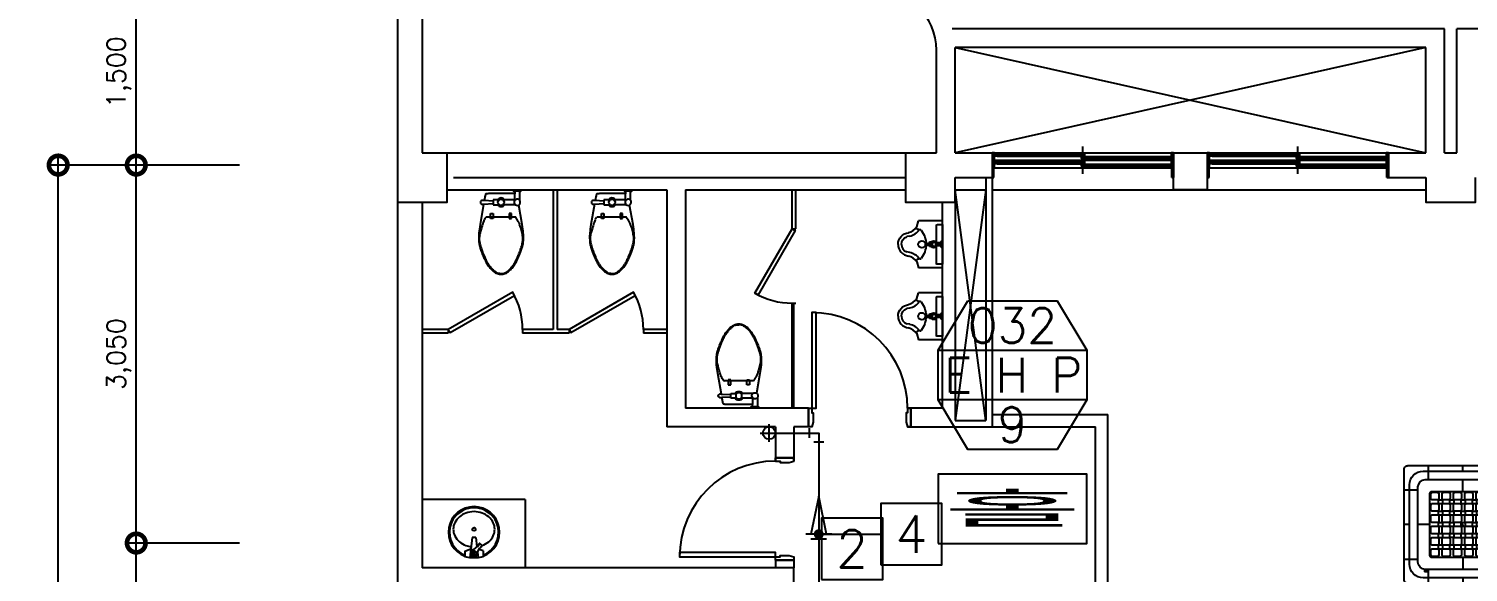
# Model space of a CAD drawing. Header units: millimetres. Extents: x -56261 to 196039, y 9480 to 100001.
# Drawn here: x 160007 to 171626, y 85494 to 89879 of the extents above; entities that cross this region are included whole.
import ezdxf
from ezdxf.enums import TextEntityAlignment as Align

# ---------------------------------------------------------------- set-up
doc = ezdxf.new("R2010")
doc.units = ezdxf.units.MM
for name, color, linetype in [('DVM_DPIT', 5, 'Continuous'), ('DVM_DRAIN', 5, 'Continuous'), ('DVM_DRAIN_MARK', 7, 'Continuous'), ('DVM_INDOOR', 7, 'Continuous'), ('DVM_INOUT_MARK', 2, 'Continuous'), ('DVM_INOUT_NAME', 7, 'Continuous'), ('PLAN', 9, 'Continuous'), ('PLAN_DIM', 7, 'Continuous')]:
    doc.layers.add(name, color=color, linetype=linetype)
doc.styles.add('DVM_DEFAULT', font='romans.shx', dxfattribs={"bigfont": 'whgtxt.shx'})
doc.styles.add('Gdim', font='')
doc.styles.add('plan', font='romans.shx', dxfattribs={"bigfont": 'GHS.SHX'})
doc.styles.get('Gdim').set_extended_font_data('Dotum')
doc.dimstyles.new('Gdim100', dxfattribs={"dimscale": 100, "dimtxt": 3, "dimasz": 6, "dimexe": 1.5, "dimexo": 2, "dimgap": 1, "dimtad": 1, "dimdec": 0, "dimzin": 0, "dimdsep": 46, "dimlunit": 6, "dimtxsty": 'Gdim', "dimblk1": 'DOTSMALL', "dimblk2": 'DOTSMALL', "dimsah": 1, "dimcen": 1.5, "dimdle": 1.5, "dimclrd": 1, "dimclre": 1, "dimclrt": 256, "dimazin": 0, "dimtfac": 1, "dimtdec": 0, "dimtix": 1, "dimtmove": 2, "dimatfit": 3, "dimldrblk": 'DOTSMALL', "dimfxl": 1.5, "dimtolj": 1, "dimtzin": 0, "dimlwd": -1, "dimlwe": -1, "dimarcsym": 0})

# ---------------------------------------------------------------- blocks, each defined once
blk = doc.blocks.new('_DotSmall')
at = {"color": 0, "linetype": 'ByBlock', "const_width": 0.5}
blk.add_lwpolyline([(-0.0625, 0, 1), (0.0625, 0, 1)], format="xyb", close=True, dxfattribs=at)
blk = doc.blocks.new('*D145')
at = {"layer": 'DEFPOINTS', "color": 0, "transparency": 16777216}
for p in [(160875, 90279), (161808, 90279), (161808, 88779)]:
    blk.add_point(p, dxfattribs=at)
at = {"layer": 'PLAN_DIM', "transparency": 16777216}
for p, q in [((161708, 90279), (160800, 90279)), ((160875, 88704), (160875, 90354)), ((161708, 88779), (160800, 88779))]:
    blk.add_line(p, q, dxfattribs=at)
at = {"layer": 'PLAN_DIM', "transparency": 16777216, "xscale": 300, "yscale": 300, "zscale": 300}
for p, rotation in [((160875, 90279), 90), ((160875, 88779), 270)]:
    blk.add_blockref('_DotSmall', p, dxfattribs=dict(at, rotation=rotation))
at = {"layer": 'PLAN_DIM', "transparency": 16777216, "insert": (160736, 89529), "char_height": 150, "attachment_point": 5, "rotation": 90, "style": 'plan'}
blk.add_mtext('\\A1;1,500', dxfattribs=at)
blk = doc.blocks.new('*D146')
at = {"layer": 'DEFPOINTS', "color": 0, "transparency": 16777216}
for p in [(160875, 88779), (161808, 88779), (161808, 85729)]:
    blk.add_point(p, dxfattribs=at)
at = {"layer": 'PLAN_DIM', "transparency": 16777216}
for p, q in [((161708, 88779), (160800, 88779)), ((160875, 85654), (160875, 88854)), ((161708, 85729), (160800, 85729))]:
    blk.add_line(p, q, dxfattribs=at)
at = {"layer": 'PLAN_DIM', "transparency": 16777216, "xscale": 300, "yscale": 300, "zscale": 300}
for p, rotation in [((160875, 88779), 90), ((160875, 85729), 270)]:
    blk.add_blockref('_DotSmall', p, dxfattribs=dict(at, rotation=rotation))
at = {"layer": 'PLAN_DIM', "transparency": 16777216, "insert": (160736, 87254), "char_height": 150, "attachment_point": 5, "rotation": 90, "style": 'plan'}
blk.add_mtext('\\A1;3,050', dxfattribs=at)
blk = doc.blocks.new('*D147')
at = {"layer": 'DEFPOINTS', "color": 0, "transparency": 16777216}
for p in [(160245, 88779), (161808, 88779), (161818, 77779)]:
    blk.add_point(p, dxfattribs=at)
at = {"layer": 'PLAN_DIM', "transparency": 16777216}
for p, q in [((161708, 88779), (160170, 88779)), ((160245, 77704), (160245, 88854)), ((161718, 77779), (160170, 77779))]:
    blk.add_line(p, q, dxfattribs=at)
at = {"layer": 'PLAN_DIM', "transparency": 16777216, "xscale": 300, "yscale": 300, "zscale": 300}
for p, rotation in [((160245, 88779), 90), ((160245, 77779), 270)]:
    blk.add_blockref('_DotSmall', p, dxfattribs=dict(at, rotation=rotation))
at = {"layer": 'PLAN_DIM', "transparency": 16777216, "insert": (160106, 83279), "char_height": 150, "attachment_point": 5, "rotation": 90, "style": 'plan'}
blk.add_mtext('\\A1;11,000', dxfattribs=at)
blk = doc.blocks.new('2P-T207')
at = {"layer": 'PLAN'}
for p, q in [((150, 20), (110, 20)), ((-65, -50), (-65, -90)), ((-15, -50), (-65, -50)), ((-65, -90), (-15, -90)), ((115, -50), (15, -50)), ((115, -90), (15, -90)), ((110, -55), (110, -1)), ((115, -190), (-115, -190)), ((-85, -160), (-65, -160)), ((-85, -200), (-85, -160)), ((-65, -200), (-85, -200)), ((-65, -160), (-65, -200)), ((85, -160), (65, -160)), ((65, -160), (65, -200)), ((65, -200), (85, -200)), ((85, -200), (85, -160))]:
    blk.add_line(p, q, dxfattribs=at)
for points in [[(95, 30), (100, 20), (110, 20), (110, -1), (106, -1), (98, 0), (87, 0), (0, 0), (-87, 0), (-98, 0), (-106, -1), (-113, -1), (-119, -2), (-123, -3), (-125, -5), (-126, -8), (-127, -11), (-128, -15), (-129, -19), (-130, -25), (-131, -30), (-132, -34), (-133, -39), (-134, -45), (-135, -51), (-136, -56), (-141, -55), (-144, -55), (-147, -55), (-152, -55), (-156, -56), (-160, -58), (-163, -61), (-165, -64), (-166, -67), (-166, -69), (-166, -70), (-166, -71), (-166, -73), (-165, -76), (-163, -79), (-160, -82), (-156, -84), (-152, -85), (-147, -85), (-144, -85), (-141, -84), (-170, -250, 0.022182), (-179, -318, 0.0294), (-180, -370, 0.029565), (-177, -406, 0.035314), (-170, -435, 0.006976), (-166, -447, 0.004694), (-160, -465, 0.019426), (-144, -505, 0.015468), (-120, -555, 0.040875), (-101, -585, 0.036447), (-75, -615, 0.04843), (-50, -635, 0.068612), (-30, -645, 0.037226), (-14, -649, 0.041311), (0, -650, 0.041311), (14, -649, 0.037226), (30, -645, 0.068612), (50, -635, 0.04843), (75, -615, 0.036447), (101, -585, 0.040875), (120, -555, 0.015468), (144, -505, 0.019426), (160, -465, 0.004694), (166, -447, 0.006976), (170, -435, 0.035314), (177, -406, 0.029565), (180, -370, 0.0294), (179, -318, 0.022182), (170, -250), (142, -92, 0.455372), (150, -55), (150, 20), (160, 20), (165, 30)], [(-65, -60), (-136, -56, 1.060552)]]:
    blk.add_lwpolyline(points, format="xyb", dxfattribs=at)
blk.add_lwpolyline([(-141, -84), (-65, -80)], dxfattribs=at)
blk.add_circle((0, -70), 25, dxfattribs=at)
for centre, radius, start, end in [((0, -70), 35, 34.8499, 145.1501), ((0, -70), 35, 214.8499, 325.1501), ((130, -70), 25, 36.8699, 298.9372), ((386, -424), 564, 159.444, 161.9714), ((131, -329), 291, 155.9278, 159.444), ((-85, -232), 54.8, 135, 155.9278), ((-115, -202), 12.3, 90, 135), ((115, -193), 3.54, 36.8699, 90), ((-22, -296), 174, 29.5675, 36.8699), ((-283, -444), 475, 26.5651, 29.5675), ((-129, -367), 303, 22.8053, 26.5651), ((67, -377), 244, 166.4166, 175.6013), ((635, -514), 828, 164.0546, 166.4166), ((862, -579), 1064, 161.9714, 164.0546), ((-66, -341), 234, 15.9454, 22.8053), ((-417, -441), 599, 11.6565, 15.9454), ((-160, -388), 337, 4.3987, 11.6565), ((-65, -367), 111, 175.6013, 189.2401), ((45, -349), 223, 189.2401, 195.9454), ((520, -213), 717, 195.9454, 199.683), ((1628, 183), 1894, 199.683, 201.0375), ((-1628, 183), 1894, 338.9625, 340.317), ((-520, -213), 717, 340.317, 344.0546), ((-45, -349), 223, 344.0546, 350.7599), ((80, -370), 95.8, 350.7599, 4.3987), ((407, -287), 585, 201.0375, 203.4742), ((221, -367), 383, 203.4742, 208.6105), ((115, -425), 262, 208.6105, 214.8227), ((41, -477), 171, 214.8227, 220.6013), ((-20, -494), 144, 319.3987, 325.9688), ((-167, -394), 323, 325.9688, 331.3895), ((-200, -377), 359, 331.3895, 336.5258), ((-407, -287), 585, 336.5258, 338.9625), ((274, -277), 478, 220.6013, 224.0582), ((72, -472), 198, 224.0582, 230.1944), ((37, -515), 142, 230.1944, 237.425), ((-11, -590), 53.8, 237.425, 255.9638), ((2, -539), 105, 255.9638, 269.1779), ((1, -545), 99.7, 269.1779, 279.4623), ((10, -594), 50.4, 279.4623, 293.9447), ((-7, -557), 90.8, 293.9447, 306.8699), ((-68, -475), 193, 306.8699, 315.7258), ((-261, -288), 462, 315.7258, 319.3987)]:
    blk.add_arc(centre, radius, start, end, dxfattribs=at)
blk = doc.blocks.new('CD-plan$0$세면기')
at = {"layer": 'PLAN'}
for p, q in [((9807177, -1170315), (9807155, -1170498)), ((9807207, -1170315), (9807177, -1170315)), ((9807207, -1170315), (9807218, -1170399)), ((9807110, -1170438), (9807165, -1170417)), ((9807110, -1170438), (9807110, -1170488)), ((9807191, -1170424), (9807225, -1170392)), ((9807223, -1170448), (9807245, -1170408)), ((9807223, -1170447), (9807230, -1170498)), ((9807225, -1170392), (9807243, -1170369)), ((9807232, -1170378), (9807238, -1170370)), ((9807274, -1170435), (9807237, -1170422)), ((9807262, -1170383), (9807245, -1170370)), ((9807246, -1170408), (9807264, -1170385)), ((9807257, -1170398), (9807263, -1170390)), ((9807274, -1170435), (9807274, -1170488)), ((9807155, -1170498), (9807110, -1170488)), ((9807230, -1170498), (9807155, -1170498)), ((9807274, -1170488), (9807230, -1170498))]:
    blk.add_line(p, q, dxfattribs=at)
for centre, radius in [((9807192, -1170242), 15), ((9807192, -1170455), 20), ((9807192, -1170455), 8)]:
    blk.add_circle(centre, radius, dxfattribs=at)
for centre, radius, start, end in [((9807192, -1170269), 230, 290.9598, 249.0402), ((9807192, -1170269), 220, 291.9609, 248.0391), ((9807141, -1170242), 135, 154.0053, 180), ((9807166, -1170254), 162, 130.3466, 154.0053), ((9807182, -1170273), 187, 109.3849, 130.3466), ((9807192, -1170302), 218, 90, 109.3849), ((9807192, -1170302), 218, 70.6151, 90), ((9807203, -1170273), 187, 49.6534, 70.6151), ((9807219, -1170254), 162, 25.9947, 49.6534), ((9807243, -1170242), 135, 0, 25.9947), ((9807141, -1170242), 135, 180, 205.9947), ((9807166, -1170230), 162, 205.9947, 229.6534), ((9807219, -1170230), 162, 310.3466, 334.0053), ((9807243, -1170242), 135, 334.0053, 0), ((9807182, -1170211), 187, 229.6534, 250.6151), ((9807192, -1170181), 218, 250.6151, 263.3692), ((9807192, -1170455), 30, 96.8691, 7.1181), ((9807188, -1170420), 5, 276.8691, 313.6346), ((9807227, -1170451), 5, 150.3527, 187.1181), ((9807221, -1170389), 5, 313.6346, 321.9936), ((9807236, -1170381), 5, 141.9936, 208.4155), ((9807242, -1170374), 5, 51.9936, 141.9936), ((9807250, -1170411), 5, 141.9936, 150.3527), ((9807253, -1170395), 5, 255.5718, 321.9936), ((9807259, -1170387), 5, 321.9936, 51.9936), ((9807203, -1170211), 187, 289.3849, 310.3466)]:
    blk.add_arc(centre, radius, start, end, dxfattribs=at)
blk = doc.blocks.new('CD-plan$0$BF용소변기 평면 1127')
at = {"layer": 'PLAN'}
for p, q in [((1203647, 733714), (1203661, 733762)), ((1203855, 733762), (1203661, 733762)), ((1203855, 733382), (1203855, 733762)), ((1203591, 733638), (1203566, 733634)), ((1203745, 733584), (1203740, 733584)), ((1203745, 733583), (1203745, 733584)), ((1203745, 733583), (1203745, 733562)), ((1203749, 733583), (1203745, 733583)), ((1203749, 733590), (1203749, 733572)), ((1203764, 733590), (1203749, 733590)), ((1203749, 733555), (1203749, 733572)), ((1203785, 733590), (1203770, 733581)), ((1203770, 733581), (1203770, 733564)), ((1203800, 733581), (1203785, 733590)), ((1203800, 733564), (1203800, 733581)), ((1203837, 733583), (1203810, 733583)), ((1203822, 733582), (1203814, 733577)), ((1203814, 733577), (1203814, 733568)), ((1203831, 733577), (1203822, 733582)), ((1203831, 733568), (1203831, 733577)), ((1203837, 733572), (1203837, 733586)), ((1203837, 733572), (1203837, 733559)), ((1203591, 733507), (1203566, 733511)), ((1203745, 733561), (1203740, 733561)), ((1203749, 733562), (1203745, 733562)), ((1203745, 733562), (1203745, 733561)), ((1203764, 733555), (1203749, 733555)), ((1203770, 733564), (1203785, 733555)), ((1203785, 733555), (1203800, 733564)), ((1203837, 733561), (1203810, 733561)), ((1203814, 733568), (1203822, 733563)), ((1203822, 733563), (1203831, 733568)), ((1203647, 733431), (1203661, 733382)), ((1203855, 733382), (1203661, 733382))]:
    blk.add_line(p, q, dxfattribs=at)
blk.add_lwpolyline([(1203810, 733731), (1203855, 733731), (1203855, 733411), (1203810, 733411, -0.414214), (1203805, 733416), (1203805, 733726, -0.414214)], format="xyb", close=True, dxfattribs=at)
for centre, radius in [((1203687, 733572), 28.4), ((1203785, 733572), 27.2)]:
    blk.add_circle(centre, radius, dxfattribs=at)
for centre, radius, start, end in [((1203557, 733770), 105, 282.7437, 328.249), ((1203570, 733750), 113, 280.3584, 328.6147), ((1203675, 733681), 9.47, 36.0496, 90.9131), ((1203590, 733572), 94.7, 180, 263.9102), ((1203590, 733572), 66.3, 180, 248.2328), ((1203768, 733572), 30.8, 157.2162, 202.7838), ((1203854, 733579), 18.1, 84.6625, 156.2782), ((1203557, 733375), 105, 31.751, 77.2563), ((1203570, 733395), 113, 31.3853, 79.6416), ((1203673, 733381), 73, 89.0869, 104.4939), ((1203675, 733464), 9.47, 269.0869, 323.9504), ((1203854, 733566), 18.1, 203.7218, 275.3375), ((1203659, 733438), 14.2, 104.4939, 212.0237)]:
    blk.add_arc(centre, radius, start, end, dxfattribs=at)
at = {"layer": 'PLAN', "extrusion": (0, 0, -1)}
for centre, radius, start, end in [((-1203659, 733706), 14.2, 284.4939, 32.0237), ((-1203673, 733763), 73, 269.0869, 284.4939), ((-1203512, 733563), 211, 144.0197, 177.3223), ((-1203590, 733572), 94.7, 0, 83.9102), ((-1203590, 733572), 66.3, 0, 68.2328), ((-1203512, 733582), 211, 182.6777, 215.9803)]:
    blk.add_arc(centre, radius, start, end, dxfattribs=at)
blk = doc.blocks.new('*D153')
at = {"layer": 'DEFPOINTS', "color": 0, "transparency": 16777216}
for p in [(160875, 85729), (161808, 85729), (161808, 82779)]:
    blk.add_point(p, dxfattribs=at)
at = {"layer": 'PLAN_DIM', "transparency": 16777216}
for p, q in [((160875, 82704), (160875, 85804)), ((161708, 85729), (160800, 85729)), ((161708, 82779), (160800, 82779))]:
    blk.add_line(p, q, dxfattribs=at)
at = {"layer": 'PLAN_DIM', "transparency": 16777216, "xscale": 300, "yscale": 300, "zscale": 300}
for p, rotation in [((160875, 85729), 90), ((160875, 82779), 270)]:
    blk.add_blockref('_DotSmall', p, dxfattribs=dict(at, rotation=rotation))
at = {"layer": 'PLAN_DIM', "transparency": 16777216, "insert": (160736, 84254), "char_height": 150, "attachment_point": 5, "rotation": 90, "style": 'plan'}
blk.add_mtext('\\A1;2,950', dxfattribs=at)
blk = doc.blocks.new('INOUT_MARK')
at = {"layer": 'DVM_INOUT_MARK', "color": 0}
for p, q in [((-600, 1560), (600, 1560)), ((600, 1160), (-600, 1160))]:
    blk.add_line(p, q, dxfattribs=at)
blk.add_lwpolyline([(-360, 1960), (360, 1960), (600, 1560), (600, 1160), (360, 760), (-360, 760), (-600, 1160), (-600, 1560), (-360, 1960)], dxfattribs=at)
at = {"layer": 'DVM_INOUT_NAME'}
blk.add_lwpolyline([(-600, 0), (600, 0), (600, 560), (-600, 560)], close=True, dxfattribs=at)
at = {"layer": 'DVM_INOUT_MARK', "color": 0, "style": 'DVM_DEFAULT'}
for tag, p in [('CAP', (0, 1760)), ('NO', (0, 960))]:
    blk.add_attdef(tag, text='', height=280, dxfattribs=at).set_placement(p, align=Align.MIDDLE_CENTER)
for tag, width, p, p2 in [('MNAME', 0.53094, (-549, 1220), (563, 1220)), ('QTY', 0.517418, (710, 1220), (1089, 1220))]:
    blk.add_attdef(tag, text='', height=280, dxfattribs=dict(at, width=width)).set_placement(p, p2, align=Align.FIT)
at = {"layer": 'DVM_INOUT_NAME', "style": 'DVM_DEFAULT', "width": 1.097081}
blk.add_attdef('INAME', text='', height=280, dxfattribs=at).set_placement((-562, 134), (564, 134), align=Align.FIT)
blk = doc.blocks.new('ID_C_G4_T')
at = {"layer": 'DVM_INDOOR', "color": 0}
for p, q in [((-280, 475), (-280, 363)), ((0, 431), (0, 475)), ((280, 475), (280, 362)), ((0, 268), (0, 362)), ((-475, 280), (-362, 280)), ((475, 280), (362, 280)), ((-267, 0), (-363, 0)), ((-431, 0), (-473, 0)), ((267, 0), (362, 0)), ((431, 0), (475, 0)), ((-475, -280), (-362, -280)), ((0, -267), (0, -362)), ((475, -280), (362, -280)), ((-280, -362), (-280, -475)), ((0, -431), (0, -475)), ((281, -362), (280, -475))]:
    blk.add_line(p, q, dxfattribs=at)
for points in [[(-445, 475), (445, 475, -0.414214), (475, 445), (475, -445, -0.414214), (445, -475), (-445, -475, -0.414214), (-475, -445), (-475, 445, -0.414214)], [(-321, 431), (321, 431, -0.414214), (431, 321), (431, -321, -0.414214), (321, -431), (-321, -431, -0.414214), (-431, -321), (-431, 321, -0.414214)], [(-304, 363), (304, 362, -0.356312), (362, 308), (362, -310, -0.324549), (309, -362), (-304, -362, -0.384731), (-363, -304), (-363, 304, -0.377296)], [(-267, 249, -0.414214), (-249, 267), (249, 267, -0.414214), (267, 249), (267, -249, -0.414214), (249, -267), (-249, -267, -0.414214), (-267, -249)], [(-259, 247, -0.414214), (-246, 260), (-208, 260, -0.414214), (-195, 247), (-195, 211, -0.414214), (-208, 198), (-246, 198, -0.414214), (-259, 211)], [(-168, 247, -0.414214), (-155, 260), (-117, 260, -0.414214), (-104, 247), (-104, 211, -0.414214), (-117, 198), (-155, 198, -0.414214), (-168, 211)], [(-77, 248, -0.414214), (-64, 260), (-25, 260, -0.414214), (-13, 248), (-13, 211, -0.414214), (-25, 198), (-64, 198, -0.414214), (-77, 211)], [(15, 248, -0.414214), (27, 260), (66, 260, -0.414214), (79, 248), (79, 211, -0.414214), (66, 198), (27, 198, -0.414214), (15, 211)], [(106, 248, -0.414214), (119, 261), (157, 261, -0.414214), (170, 248), (170, 211, -0.414214), (157, 198), (119, 198, -0.414214), (106, 211)], [(197, 248, -0.414214), (210, 261), (248, 261, -0.414214), (261, 248), (261, 211, -0.414214), (248, 198), (210, 198, -0.414214), (197, 211)], [(-259, 156, -0.414214), (-246, 169), (-208, 169, -0.414214), (-195, 156), (-195, 119, -0.414214), (-208, 107), (-246, 107, -0.414214), (-259, 119)], [(-197, 194, -0.414214), (-191, 200), (-170, 200, -0.414214), (-165, 194), (-165, 173, -0.414214), (-170, 167), (-191, 167, -0.414214), (-197, 173)], [(-168, 156, -0.414214), (-155, 169), (-117, 169, -0.414214), (-104, 156), (-104, 119, -0.414214), (-117, 107), (-155, 107, -0.414214), (-168, 119)], [(-106, 194, -0.414214), (-100, 200), (-79, 200, -0.414214), (-73, 194), (-73, 173, -0.414214), (-79, 167), (-100, 167, -0.414214), (-106, 173)], [(-77, 156, -0.414214), (-64, 169), (-25, 169, -0.414214), (-13, 156), (-13, 120, -0.414214), (-25, 107), (-64, 107, -0.414214), (-77, 120)], [(-15, 194, -0.414214), (-9, 200), (12, 200, -0.414214), (18, 194), (18, 173, -0.414214), (12, 167), (-9, 167, -0.414214), (-15, 173)], [(15, 156, -0.414214), (27, 169), (66, 169, -0.414214), (79, 156), (79, 120, -0.414214), (66, 107), (27, 107, -0.414214), (15, 120)], [(77, 194, -0.414214), (82, 200), (103, 200, -0.414214), (109, 194), (109, 173, -0.414214), (103, 167), (82, 167, -0.414214), (77, 173)], [(106, 157, -0.414214), (119, 169), (157, 169, -0.414214), (170, 157), (170, 120, -0.414214), (157, 107), (119, 107, -0.414214), (106, 120)], [(168, 194, -0.414214), (174, 200), (195, 200, -0.414214), (200, 194), (200, 173, -0.414214), (195, 167), (174, 167, -0.414214), (168, 173)], [(197, 157, -0.414214), (210, 169), (248, 169, -0.414214), (261, 157), (261, 120, -0.414214), (248, 107), (210, 107, -0.414214), (197, 120)], [(-259, 65, -0.414214), (-246, 78), (-208, 78, -0.414214), (-195, 65), (-195, 28, -0.414214), (-208, 15), (-246, 15, -0.414214), (-259, 28)], [(-197, 103, -0.414214), (-191, 108), (-170, 108, -0.414214), (-165, 103), (-165, 82, -0.414214), (-170, 76), (-191, 76, -0.414214), (-197, 82)], [(-197, 11, -0.414214), (-191, 17), (-170, 17, -0.414214), (-165, 11), (-165, -10, -0.414214), (-170, -15), (-191, -15, -0.414214), (-197, -10)], [(-168, 65, -0.414214), (-155, 78), (-117, 78, -0.414214), (-104, 65), (-104, 28, -0.414214), (-117, 15), (-155, 15, -0.414214), (-168, 28)], [(-106, 103, -0.414214), (-100, 108), (-79, 108, -0.414214), (-73, 103), (-73, 82, -0.414214), (-79, 76), (-100, 76, -0.414214), (-106, 82)], [(-106, 11, -0.414214), (-100, 17), (-79, 17, -0.414214), (-73, 11), (-73, -10, -0.414214), (-79, -15), (-100, -15, -0.414214), (-106, -10)], [(-77, 65, -0.414214), (-64, 78), (-25, 78, -0.414214), (-13, 65), (-13, 28, -0.414214), (-25, 15), (-64, 15, -0.414214), (-77, 28)], [(-15, 103, -0.414214), (-9, 108), (12, 108, -0.414214), (18, 103), (18, 82, -0.414214), (12, 76), (-9, 76, -0.414214), (-15, 82)], [(-15, 11, -0.414214), (-9, 17), (12, 17, -0.414214), (18, 11), (18, -10, -0.414214), (12, -15), (-9, -15, -0.414214), (-15, -10)], [(15, 65, -0.414214), (27, 78), (66, 78, -0.414214), (79, 65), (79, 28, -0.414214), (66, 15), (27, 15, -0.414214), (15, 28)], [(77, 103, -0.414214), (82, 108), (103, 108, -0.414214), (109, 103), (109, 82, -0.414214), (103, 76), (82, 76, -0.414214), (77, 82)], [(77, 11, -0.414214), (82, 17), (103, 17, -0.414214), (109, 11), (109, -10, -0.414214), (103, -15), (82, -15, -0.414214), (77, -10)], [(106, 65, -0.414214), (119, 78), (157, 78, -0.414214), (170, 65), (170, 28, -0.414214), (157, 16), (119, 16, -0.414214), (106, 28)], [(168, 103, -0.414214), (174, 108), (195, 108, -0.414214), (200, 103), (200, 82, -0.414214), (195, 76), (174, 76, -0.414214), (168, 82)], [(168, 11, -0.414214), (174, 17), (195, 17, -0.414214), (200, 11), (200, -10, -0.414214), (195, -15), (174, -15, -0.414214), (168, -10)], [(197, 65, -0.414214), (210, 78), (248, 78, -0.414214), (261, 65), (261, 28, -0.414214), (248, 16), (210, 16, -0.414214), (197, 28)], [(-259, -26, -0.414214), (-246, -13), (-208, -13, -0.414214), (-195, -26), (-195, -63, -0.414214), (-208, -76), (-246, -76, -0.414214), (-259, -63)], [(-259, -117, -0.414214), (-246, -105), (-208, -105, -0.414214), (-195, -117), (-195, -154, -0.414214), (-208, -167), (-246, -167, -0.414214), (-259, -154)], [(-197, -80, -0.414214), (-191, -74), (-170, -74, -0.414214), (-165, -80), (-165, -101, -0.414214), (-170, -107), (-191, -107, -0.414214), (-197, -101)], [(-168, -26, -0.414214), (-155, -13), (-117, -13, -0.414214), (-104, -26), (-104, -63, -0.414214), (-117, -76), (-155, -76, -0.414214), (-168, -63)], [(-168, -117, -0.414214), (-155, -105), (-117, -105, -0.414214), (-104, -117), (-104, -154, -0.414214), (-117, -167), (-155, -167, -0.414214), (-168, -154)], [(-106, -80, -0.414214), (-100, -74), (-79, -74, -0.414214), (-73, -80), (-73, -101, -0.414214), (-79, -106), (-100, -106, -0.414214), (-106, -101)], [(-77, -26, -0.414214), (-64, -13), (-25, -13, -0.414214), (-13, -26), (-13, -63, -0.414214), (-25, -76), (-64, -76, -0.414214), (-77, -63)], [(-77, -117, -0.414214), (-64, -105), (-25, -105, -0.414214), (-13, -117), (-13, -154, -0.414214), (-25, -167), (-64, -167, -0.414214), (-77, -154)], [(-15, -80, -0.414214), (-9, -74), (12, -74, -0.414214), (18, -80), (18, -101, -0.414214), (12, -107), (-9, -107, -0.414214), (-15, -101)], [(15, -26, -0.414214), (27, -13), (66, -13, -0.414214), (79, -26), (79, -63, -0.414214), (66, -76), (27, -76, -0.414214), (15, -63)], [(15, -117, -0.414214), (27, -105), (66, -105, -0.414214), (79, -117), (79, -154, -0.414214), (66, -167), (27, -167, -0.414214), (15, -154)], [(77, -80, -0.414214), (82, -74), (103, -74, -0.414214), (109, -80), (109, -101, -0.414214), (103, -107), (82, -107, -0.414214), (77, -101)], [(106, -26, -0.414214), (119, -13), (157, -13, -0.414214), (170, -26), (170, -63, -0.414214), (157, -75), (119, -75, -0.414214), (106, -63)], [(106, -117, -0.414214), (119, -104), (157, -104, -0.414214), (170, -117), (170, -154, -0.414214), (157, -167), (119, -167, -0.414214), (106, -154)], [(168, -80, -0.414214), (174, -74), (195, -74, -0.414214), (200, -80), (200, -101, -0.414214), (195, -106), (174, -106, -0.414214), (168, -101)], [(197, -26, -0.414214), (210, -13), (248, -13, -0.414214), (261, -26), (261, -63, -0.414214), (248, -75), (210, -75, -0.414214), (197, -63)], [(197, -117, -0.414214), (210, -104), (248, -104, -0.414214), (261, -117), (261, -154, -0.414214), (248, -167), (210, -167, -0.414214), (197, -154)], [(-259, -208, -0.414214), (-246, -196), (-208, -196, -0.414214), (-195, -208), (-195, -245, -0.414214), (-208, -258), (-246, -258, -0.414214), (-259, -245)], [(-197, -171, -0.414214), (-191, -165), (-170, -165, -0.414214), (-165, -171), (-165, -192, -0.414214), (-170, -198), (-191, -198, -0.414214), (-197, -192)], [(-168, -208, -0.414214), (-155, -196), (-117, -196, -0.414214), (-104, -208), (-104, -245, -0.414214), (-117, -258), (-155, -258, -0.414214), (-168, -245)], [(-106, -171, -0.414214), (-100, -165), (-79, -165, -0.414214), (-73, -171), (-73, -192, -0.414214), (-79, -198), (-100, -198, -0.414214), (-106, -192)], [(-77, -208, -0.414214), (-64, -196), (-25, -196, -0.414214), (-13, -208), (-13, -245, -0.414214), (-25, -258), (-64, -258, -0.414214), (-77, -245)], [(-15, -171, -0.414214), (-9, -165), (12, -165, -0.414214), (18, -171), (18, -192, -0.414214), (12, -198), (-9, -198, -0.414214), (-15, -192)], [(15, -208, -0.414214), (27, -196), (66, -196, -0.414214), (79, -208), (79, -245, -0.414214), (66, -258), (27, -258, -0.414214), (15, -245)], [(77, -171, -0.414214), (82, -165), (103, -165, -0.414214), (109, -171), (109, -192, -0.414214), (103, -198), (82, -198, -0.414214), (77, -192)], [(106, -208, -0.414214), (119, -195), (157, -195, -0.414214), (170, -208), (170, -245, -0.414214), (157, -258), (119, -258, -0.414214), (106, -245)], [(168, -171, -0.414214), (174, -165), (195, -165, -0.414214), (200, -171), (200, -192, -0.414214), (195, -198), (174, -198, -0.414214), (168, -192)], [(197, -208, -0.414214), (210, -195), (248, -195, -0.414214), (261, -208), (261, -245, -0.414214), (248, -258), (210, -258, -0.414214), (197, -245)], [(-308, -366, -0.414214), (-307, -365), (-289, -365, -0.414214), (-288, -366), (-288, -380, -0.414214), (-289, -381), (-307, -381, -0.414214), (-308, -380)]]:
    blk.add_lwpolyline(points, format="xyb", close=True, dxfattribs=at)
at = {"layer": 'DVM_INDOOR', "color": 252}
for points in [[(0, 0), (-15, 0)], [(0, 0), (0, -15)]]:
    blk.add_lwpolyline(points, dxfattribs=at)
blk = doc.blocks.new('DRAIN_HOLE')
at = {"layer": 'DVM_DPIT'}
for p, q in [((-73, 0), (73, 0)), ((0, -72), (0, 72))]:
    blk.add_line(p, q, dxfattribs=at)
at = {"layer": 'DVM_DPIT', "linetype": 'ByBlock'}
blk.add_circle((0, 0), 50, dxfattribs=at)
blk = doc.blocks.new('DRAIN_MARK')
at = {"layer": 'DVM_DRAIN_MARK', "color": 0}
blk.add_lwpolyline([(-247, -247), (247, -247), (247, 247), (-247, 247)], close=True, dxfattribs=at)
at = {"layer": 'DVM_DRAIN_MARK', "color": 0, "ltscale": 0.05, "style": 'DVM_DEFAULT'}
blk.add_attdef('S', text='', height=300, dxfattribs=at).set_placement((0, 0), align=Align.MIDDLE_CENTER)
blk = doc.blocks.new('DRAIN_DIR')
at = {"layer": 'DVM_DRAIN_MARK', "color": 0, "linetype": 'Continuous'}
for p, q in [((-39, -63), (-39, 63)), ((0, -105), (0, 105)), ((308, 0), (0, 63)), ((0, -63), (308, 0))]:
    blk.add_line(p, q, dxfattribs=at)

msp = doc.modelspace()

# ---------------------------------------------------------------- linework, layer by layer
at = {"layer": 'DVM_DRAIN', "color": 1}
for p, q in [((166309.4, 86576.8), (166309.4, 86656.8)), ((166423.4, 86542.8), (166343.4, 86542.8))]:
    msp.add_line(p, q, dxfattribs=at)
at = {"layer": 'DVM_DRAIN', "color": 5}
msp.add_lwpolyline([(165983.4, 86616.8), (166383.4, 86616.8), (166383.4, 84984)], dxfattribs=at)
at = {"layer": 'DVM_DRAIN_MARK', "color": 2}
msp.add_line((166383.4, 85800.4), (166883.4, 85800.4), dxfattribs=at)
at = {"layer": 'DVM_DRAIN_MARK', "color": 2, "const_width": 40}
msp.add_lwpolyline([(166363.4, 85800.4, -1), (166403.4, 85800.4, -1), (166403.4, 85800.4, -1)], format="xyb", close=True, dxfattribs=at)
at = {"layer": 'PLAN'}
for p, q in [((162983.4, 90353.8), (162983.4, 77678.8)), ((163183.4, 90203.8), (163183.4, 88878.8)), ((171433.4, 89878.8), (167459.9, 89878.8)), ((171433.4, 88878.8), (171433.4, 89878.8)), ((175633.4, 89878.8), (171533.4, 89878.8)), ((171533.4, 88878.8), (171533.4, 89878.8)), ((167333.4, 88878.8), (167333.4, 89728.8)), ((171283.4, 89728.8), (167483.4, 89728.8)), ((167483.4, 88878.8), (167483.4, 89728.8)), ((171283.4, 89728.8), (167483.4, 88878.8)), ((167483.4, 89728.8), (171283.4, 88878.8)), ((171283.4, 88878.8), (171283.4, 89728.8)), ((163183.4, 88878.8), (167083.4, 88878.8)), ((167083.4, 88878.8), (167333.4, 88878.8)), ((167483.4, 88878.8), (171283.4, 88878.8)), ((167783.4, 88878.8), (167783.4, 88678.8)), ((167802.9, 88878.8), (169228.3, 88878.8)), ((168515.6, 88707.8), (168515.6, 88927.9)), ((169247.8, 88878.8), (169247.8, 88678.8)), ((169519, 88878.8), (169519, 88678.8)), ((169538.5, 88878.8), (170963.9, 88878.8)), ((170251.2, 88707.8), (170251.2, 88927.9)), ((170983.4, 88878.8), (170983.4, 88678.8)), ((170983.4, 88678.8), (170983.4, 88878.8)), ((171433.4, 88878.8), (171533.4, 88878.8)), ((167802.9, 88817.8), (169228.3, 88817.8)), ((167822.4, 88868.3), (168503.4, 88868.3)), ((167822.4, 88859.5), (168503.4, 88859.5)), ((167822.4, 88850.7), (168503.4, 88850.7)), ((167822.4, 88807.3), (168503.4, 88807.3)), ((167822.4, 88798.5), (168503.4, 88798.5)), ((167822.4, 88789.7), (168503.4, 88789.7)), ((168527.8, 88848.6), (169208.8, 88848.6)), ((168527.8, 88839.8), (169208.8, 88839.8)), ((168527.8, 88831), (169208.8, 88831)), ((168527.8, 88787.6), (169208.8, 88787.6)), ((168527.8, 88778.8), (169208.8, 88778.8)), ((168527.8, 88770), (169208.8, 88770)), ((169538.5, 88817.8), (170963.9, 88817.8)), ((169558, 88868.3), (170239, 88868.3)), ((169558, 88859.5), (170239, 88859.5)), ((169558, 88850.7), (170239, 88850.7)), ((169558, 88807.3), (170239, 88807.3)), ((169558, 88798.5), (170239, 88798.5)), ((169558, 88789.7), (170239, 88789.7)), ((170263.4, 88848.6), (170944.4, 88848.6)), ((170263.4, 88839.8), (170944.4, 88839.8)), ((170263.4, 88831), (170944.4, 88831)), ((170263.4, 88787.6), (170944.4, 88787.6)), ((170263.4, 88778.8), (170944.4, 88778.8)), ((170263.4, 88770), (170944.4, 88770)), ((163436.3, 88678.8), (167083.4, 88678.8)), ((167483.4, 88678.8), (167798, 88678.8)), ((167733.4, 88678.8), (167733.4, 86716.8)), ((167783.4, 88678.8), (167783.4, 86666.8)), ((167798, 88678.8), (167798, 88756.9)), ((167802.9, 88756.9), (169228.3, 88756.9)), ((169233.2, 88678.8), (169233.2, 88756.9)), ((169233.2, 88678.8), (169247.8, 88678.8)), ((169519, 88678.8), (169533.6, 88678.8)), ((169533.6, 88678.8), (169533.6, 88756.9)), ((169538.5, 88756.9), (170963.9, 88756.9)), ((170968.8, 88678.8), (170968.8, 88756.9)), ((170968.8, 88678.8), (171283.4, 88678.8)), ((163383.4, 88578.8), (165158.4, 88578.8)), ((164240.9, 88578.8), (164240.9, 87453.3)), ((164270.9, 88578.8), (164270.9, 87453.3)), ((165158.4, 88578.8), (165158.4, 86666.8)), ((165308.4, 88578.8), (167083.4, 88578.8)), ((165308.4, 88578.8), (165308.4, 86816.8)), ((166168.4, 88265.3), (166168.4, 88578.8)), ((166198.4, 88265.3), (166198.4, 88578.8)), ((167483.4, 88578.8), (167733.4, 88578.8)), ((167733.4, 86716.8), (167483.4, 88578.8)), ((167733.4, 88578.8), (167483.4, 86716.8)), ((167483.4, 88578.8), (167483.4, 86716.8)), ((167783.4, 88578.8), (171283.4, 88578.8)), ((163183.4, 88478.8), (163183.4, 85528.8)), ((167383.4, 86816.8), (167383.4, 88478.8)), ((166168.4, 88265.3), (166198.4, 88265.3)), ((166168.4, 86816.8), (166168.4, 87665.3)), ((166168.4, 87665.3), (166198.4, 87665.3)), ((166183.4, 86816.8), (166183.4, 87665.3)), ((163393.4, 87453.3), (163183.4, 87453.3)), ((163393.4, 87423.3), (163183.4, 87423.3)), ((163393.4, 87453.3), (163393.4, 87423.3)), ((164240.9, 87453.3), (163993.4, 87453.3)), ((163993.4, 87453.3), (163993.4, 87423.3)), ((164368.4, 87423.3), (163993.4, 87423.3)), ((164368.4, 87453.3), (164270.9, 87453.3)), ((164368.4, 87453.3), (164368.4, 87423.3)), ((165158.4, 87453.3), (164968.4, 87453.3)), ((164968.4, 87453.3), (164968.4, 87423.3)), ((165158.4, 87423.3), (164968.4, 87423.3)), ((166301.4, 86816.8), (165308.4, 86816.8)), ((165831.7, 86816.8), (165308.4, 86816.8)), ((166301.4, 86816.8), (166301.4, 86666.8)), ((166301.4, 86816.8), (166361.4, 86816.8)), ((167100.2, 86816.8), (167126.4, 86816.8)), ((167383.4, 86816.8), (167126.4, 86816.8)), ((167126.4, 86816.8), (167126.4, 86666.8)), ((167483.4, 86716.8), (167733.4, 86716.8)), ((167783.4, 86766.8), (168717.8, 86766.8)), ((168717.8, 83328.8), (168717.8, 86766.8)), ((166033.4, 86666.8), (165158.4, 86666.8)), ((166033.4, 86666.8), (165983.4, 86666.8)), ((166033.4, 86666.8), (166033.4, 86416.8)), ((166301.4, 86666.8), (166183.4, 86666.8)), ((166183.4, 86666.8), (166183.4, 86416.8)), ((166327.7, 86666.8), (166301.4, 86666.8)), ((167126.4, 86666.8), (167100.2, 86666.8)), ((167126.4, 86666.8), (167783.4, 86666.8)), ((167783.4, 86666.8), (168617.8, 86666.8)), ((168617.8, 83328.8), (168617.8, 86666.8)), ((166033.4, 86416.8), (166183.4, 86416.8)), ((166033.4, 86390.5), (166033.4, 86416.8)), ((166033.4, 86416.8), (166183.4, 86416.8)), ((166183.4, 86416.8), (166183.4, 86390.5)), ((163183.4, 86079.4), (163183.4, 85528.8)), ((164014.4, 86079.4), (164014.4, 85528.8)), ((166033.4, 85591.8), (166033.4, 85651.8)), ((166183.4, 85528.8), (163183.4, 85528.8)), ((166033.4, 85591.8), (166183.4, 85591.8)), ((166033.4, 85591.8), (166033.4, 85528.8)), ((166183.4, 85618), (166183.4, 85591.8)), ((166183.4, 85591.8), (166183.4, 85528.8)), ((166183.4, 84803.8), (166183.4, 85528.8))]:
    msp.add_line(p, q, dxfattribs=at)
for points in [[(162983.4, 88878.8), (162983.4, 88478.8), (163383.4, 88478.8), (163383.4, 88878.8)], [(167083.4, 88878.8), (167083.4, 88478.8), (167483.4, 88478.8), (167483.4, 88678.8)], [(167802.9, 88817.8), (167802.9, 88849.7), (167793.2, 88849.7), (167793.2, 88869.2), (167802.9, 88869.2), (167802.9, 88878.8), (167783.4, 88878.8), (167783.4, 88817.8), (167802.9, 88817.8)], [(169228.3, 88878.8), (169228.3, 88849.7), (169238, 88849.7), (169238, 88830.2), (169228.3, 88830.2), (169228.3, 88817.8), (169247.8, 88817.8), (169247.8, 88878.8), (169228.3, 88878.8)], [(169538.5, 88817.8), (169538.5, 88849.7), (169528.8, 88849.7), (169528.8, 88869.2), (169538.5, 88869.2), (169538.5, 88878.8), (169519, 88878.8), (169519, 88817.8), (169538.5, 88817.8)], [(170963.9, 88878.8), (170963.9, 88849.7), (170973.6, 88849.7), (170973.6, 88830.2), (170963.9, 88830.2), (170963.9, 88817.8), (170983.4, 88817.8), (170983.4, 88878.8), (170963.9, 88878.8)], [(167802.9, 88756.9), (167802.9, 88788.7), (167793.2, 88788.7), (167793.2, 88808.3), (167802.9, 88808.3), (167802.9, 88817.8), (167783.4, 88817.8), (167783.4, 88756.9), (167802.9, 88756.9)], [(169228.3, 88817.8), (169228.3, 88788.7), (169238, 88788.7), (169238, 88769.2), (169228.3, 88769.2), (169228.3, 88756.9), (169247.8, 88756.9), (169247.8, 88817.8), (169228.3, 88817.8)], [(169538.5, 88756.9), (169538.5, 88788.7), (169528.8, 88788.7), (169528.8, 88808.3), (169538.5, 88808.3), (169538.5, 88817.8), (169519, 88817.8), (169519, 88756.9), (169538.5, 88756.9)], [(170963.9, 88817.8), (170963.9, 88788.7), (170973.6, 88788.7), (170973.6, 88769.2), (170963.9, 88769.2), (170963.9, 88756.9), (170983.4, 88756.9), (170983.4, 88817.8), (170963.9, 88817.8)], [(171283.4, 88678.8), (171283.4, 88478.8), (171683.4, 88478.8), (171683.4, 88678.8)], [(164014.4, 86079.4), (163183.4, 86079.4)]]:
    msp.add_lwpolyline(points, dxfattribs=at)
for points in [[(169247.8, 88878.8), (169519, 88878.8), (169519, 88578.8), (169247.8, 88578.8)], [(167798, 88868.3), (167822.4, 88868.3), (167822.4, 88850.7), (167798, 88850.7)], [(167798, 88807.3), (167822.4, 88807.3), (167822.4, 88789.7), (167798, 88789.7)], [(168503.4, 88868.3), (168527.8, 88868.3), (168527.8, 88850.7), (168503.4, 88850.7)], [(168503.4, 88848.6), (168527.8, 88848.6), (168527.8, 88831), (168503.4, 88831)], [(168503.4, 88807.3), (168527.8, 88807.3), (168527.8, 88789.7), (168503.4, 88789.7)], [(168503.4, 88787.6), (168527.8, 88787.6), (168527.8, 88770), (168503.4, 88770)], [(169208.8, 88848.6), (169233.2, 88848.6), (169233.2, 88831), (169208.8, 88831)], [(169208.8, 88787.6), (169233.2, 88787.6), (169233.2, 88770), (169208.8, 88770)], [(169533.6, 88868.3), (169558, 88868.3), (169558, 88850.7), (169533.6, 88850.7)], [(169533.6, 88807.3), (169558, 88807.3), (169558, 88789.7), (169533.6, 88789.7)], [(170239, 88868.3), (170263.4, 88868.3), (170263.4, 88850.7), (170239, 88850.7)], [(170239, 88848.6), (170263.4, 88848.6), (170263.4, 88831), (170239, 88831)], [(170239, 88807.3), (170263.4, 88807.3), (170263.4, 88789.7), (170239, 88789.7)], [(170239, 88787.6), (170263.4, 88787.6), (170263.4, 88770), (170239, 88770)], [(170944.4, 88848.6), (170968.8, 88848.6), (170968.8, 88831), (170944.4, 88831)], [(170944.4, 88787.6), (170968.8, 88787.6), (170968.8, 88770), (170944.4, 88770)], [(166168.4, 88265.3), (166194.4, 88250.3), (165894.4, 87730.7), (165868.4, 87745.7)], [(163393.4, 87453.3), (163408.4, 87427.3), (163928, 87727.3), (163913, 87753.3)], [(164368.4, 87453.3), (164383.4, 87427.3), (164903, 87727.3), (164888, 87753.3)], [(166327.7, 86816.8), (166361.4, 86816.8), (166361.4, 87589.3), (166327.7, 87589.3)], [(166308.9, 86666.8), (166301.4, 86666.8), (166301.4, 86816.8), (166308.9, 86816.8), (166327.7, 86816.8), (166327.7, 86779.3), (166338.9, 86779.3), (166338.9, 86704.3), (166327.7, 86666.8), (166327.7, 86666.8)], [(167118.9, 86666.8), (167126.4, 86666.8), (167126.4, 86816.8), (167118.9, 86816.8), (167100.2, 86816.8), (167100.2, 86779.3), (167088.9, 86779.3), (167088.9, 86704.3), (167100.2, 86666.8), (167100.2, 86666.8)], [(166183.4, 86409.3), (166183.4, 86416.8), (166033.4, 86416.8), (166033.4, 86409.3), (166033.4, 86390.5), (166070.9, 86390.5), (166070.9, 86379.3), (166145.9, 86379.3), (166183.4, 86390.5), (166183.4, 86390.5)], [(166033.4, 85618), (166033.4, 85651.8), (165260.9, 85651.8), (165260.9, 85618)], [(166183.4, 85599.3), (166183.4, 85591.8), (166033.4, 85591.8), (166033.4, 85599.3), (166033.4, 85618), (166070.9, 85618), (166070.9, 85629.3), (166145.9, 85629.3), (166183.4, 85618), (166183.4, 85618)]]:
    msp.add_lwpolyline(points, close=True, dxfattribs=at)
for centre, radius, start, end in [((166835.3, 89705.7), 498.1, 0, 90), ((163393.4, 87453.3), 600, 0, 30), ((164368.4, 87453.3), 600, 0, 30), ((166168.4, 88265.3), 600, 240, 270), ((166327.7, 86816.8), 772.5, 0, 90), ((166033.4, 85618), 772.5, 90, 180)]:
    msp.add_arc(centre, radius, start, end, dxfattribs=at)

# ---------------------------------------------------------------- block references
at = {"layer": 'DVM_DPIT'}
msp.add_blockref('DRAIN_HOLE', (165983.4, 86616.8), dxfattribs=at)
at = {"layer": 'DVM_DRAIN_MARK', "color": 7, "rotation": 90}
msp.add_blockref('DRAIN_DIR', (166383.4, 85800.4), dxfattribs=at)
at = {"layer": 'DVM_DRAIN_MARK', "color": 1}
for p, values in [((167130.4, 85800.4), {'S': '4'}), ((166652.7, 85682.2), {'S': '2'})]:
    msp.add_blockref('DRAIN_MARK', p, dxfattribs=at).add_auto_attribs(values)
at = {"layer": 'DVM_INDOOR', "color": 4}
msp.add_blockref('ID_C_G4_T', (171583.1, 85878.8), dxfattribs=at)
at = {"layer": 'DVM_INOUT_MARK'}
ref = msp.add_blockref('INOUT_MARK', (167946.6, 85724.3), dxfattribs=at)
ref.add_attrib('CAP', '032', dxfattribs={"color": 0, "height": 280, "style": 'DVM_DEFAULT'}).set_placement((167946.6, 87484.3), align=Align.MIDDLE_CENTER)
ref.add_attrib('MNAME', 'E H P', dxfattribs={"color": 0, "height": 280, "style": 'DVM_DEFAULT', "width": 0.967867}).set_placement((167397.8, 86944.4), (168509.2, 86944.4), align=Align.FIT)
ref.add_attrib('NO', '9', dxfattribs={"color": 0, "height": 280, "style": 'DVM_DEFAULT'}).set_placement((167946.6, 86684.3), align=Align.MIDDLE_CENTER)
ref.add_attrib('INAME', '홀', dxfattribs={"layer": 'DVM_INOUT_NAME', "height": 280, "style": 'DVM_DEFAULT', "width": 4.02263}).set_placement((167384.8, 85858.3), (168511.1, 85858.3), align=Align.FIT)
at = {"layer": 'PLAN'}
for name, p in [('2P-T207', (163819.6, 88548.7)), ('2P-T207', (164714.7, 88548.7)), ('CD-plan$0$BF용소변기 평면 1127', (-1036472, -645432.6)), ('CD-plan$0$BF용소변기 평면 1127', (-1036472, -646012.7))]:
    msp.add_blockref(name, p, dxfattribs=at)
at = {"layer": 'PLAN', "xscale": -1, "rotation": 180}
msp.add_blockref('2P-T207', (165738.4, 86846.9), dxfattribs=at)
at = {"layer": 'PLAN', "xscale": 0.9000000000000002, "yscale": 0.9000000000000002, "zscale": 0.9000000000000002}
msp.add_blockref('CD-plan$0$세면기', (-8662871.9, 1139057.9), dxfattribs=at)

# ---------------------------------------------------------------- dimensions: what is measured, and where the dimension line sits
at = {"layer": 'PLAN_DIM'}
for base, p1, p2, picture, middle in [((160875.1, 90278.8), (161808, 88778.8), (161808, 90278.8), '*D145', (160735.9, 89528.8)), ((160245.1, 88778.8), (161817.6, 77778.6), (161808, 88778.8), '*D147', (160105.9, 83278.7)), ((160875.1, 88778.8), (161808, 85728.8), (161808, 88778.8), '*D146', (160735.9, 87253.8)), ((160875.1, 85728.8), (161808, 82778.8), (161808, 85728.8), '*D153', (160735.9, 84253.8))]:
    dim = msp.add_linear_dim(base=base, p1=p1, p2=p2, angle=270, dimstyle='Gdim100', override={"dimscale": 50, "dimtxsty": 'plan', "dimblk1": 'DotSmall', "dimblk2": 'DotSmall', "dimclrd": 256, "dimclre": 256}, dxfattribs=at)
    dim.commit()
    dim.dimension.update_dxf_attribs({"geometry": picture, "text_midpoint": middle})

doc.saveas('drawing.dxf')
